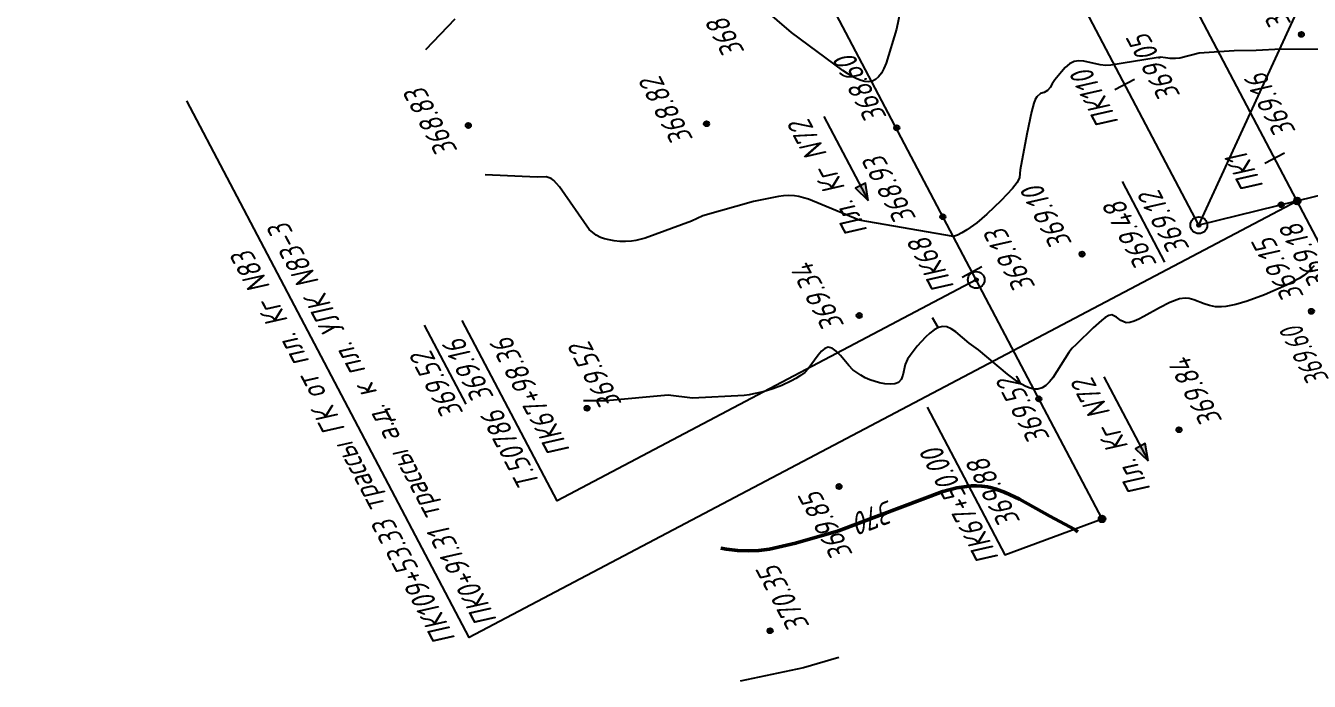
# Model space of a CAD drawing. Extents: x 1519150 to 1520806, y 2185741 to 2187019.
# Drawn here: x 1519613.8 to 1519843.7, y 2185866.7 to 2185984.1 of the extents above; entities that cross this region are included whole.
import ezdxf
from ezdxf.enums import TextEntityAlignment as Align

# ---------------------------------------------------------------- set-up
doc = ezdxf.new("R2010")
doc.units = 0
for name, color, linetype, lineweight in [('ИИ_ГЕОПУНКТ_025', 7, 'Continuous', 25), ('ИИ_ОТМЕТКА_025', 7, 'Continuous', 25), ('ИИ_ПИКЕТАЖ_025', 7, 'Continuous', 25), ('ИИ_РАЗМЕР_025', 7, 'Continuous', 25), ('ИИ_РЕЛЬЕФ_025', 34, 'Continuous', 25), ('ИИ_РЕЛЬЕФ_050', 34, 'Continuous', 50), ('ИИ_ТЕКСТ_025', 7, 'Continuous', 25), ('ИИ_ТРАССА_АД_025', 1, 'Continuous', 25), ('ИИ_ТРАССА_ТРУБ_025', 7, 'Continuous', 25)]:
    doc.layers.add(name, color=color, linetype=linetype, lineweight=lineweight)
doc.styles.add('VNIPISIMPLEXCUR', font='simplex.shx', dxfattribs={"width": 0.8, "oblique": 15})
doc.dimstyles.new('ИИ-2000-м-dm$2', dxfattribs={"dimscale": 2, "dimtxt": 2.5, "dimasz": 2.5, "dimexe": 1.25, "dimexo": 0, "dimgap": 1, "dimtad": 2, "dimtoh": 1, "dimzin": 1, "dimdsep": 46, "dimtxsty": 'VNIPISIMPLEXCUR', "dimcen": 2.5, "dimaunit": 1, "dimazin": 0, "dimtfac": 1, "dimtmove": 1, "dimatfit": 2, "dimfxl": 1, "dimarcsym": 0})

# ---------------------------------------------------------------- blocks, each defined once
blk = doc.blocks.new('*U20')
at = {"color": 0, "linetype": 'ByBlock', "lineweight": -2}
for points in [[(0, 0), (29.5082088451605, -38.42202728161058)], [(29.5082088451605, -38.42202728161058), (29.5082088451605, -46.42202728161058)], [(29.5082088451605, -38.42202728161058), (45.7964228563346, -38.42202728161058)], [(29.5082088451605, -42.42202728161058), (45.7964228563346, -42.42202728161058)], [(29.5082088451605, -46.42202728161058), (45.7964228563346, -46.42202728161058)]]:
    blk.add_lwpolyline(points, dxfattribs=at)
blk = doc.blocks.new('ИИ15008')
at = {"linetype": 'Continuous', "lineweight": 25}
blk.add_hatch(color=0, dxfattribs=at).paths.add_polyline_path([(0, 0), (1.5, -0.5000000000000002), (1.5, 0.4999999999999998)])
at = {"color": 0, "linetype": 'Continuous', "lineweight": 25}
blk.add_lwpolyline([(0, 0), (1.5, -0.5000000000000002), (1.5, 0.4999999999999998)], close=True, dxfattribs=at)
blk.add_lwpolyline([(8.5, -9.992007221626409e-16), (0, 0)], dxfattribs=at)
blk = doc.blocks.new('ИИ053296')
at = {"color": 0, "linetype": 'Continuous', "lineweight": 25}
blk.add_lwpolyline([(0, 0), (1, 0)], dxfattribs=at)
blk = doc.blocks.new('PICKET')
at = {"color": 0, "linetype": 'Continuous', "lineweight": 25}
for p, q in [((-0.2299999999999898, 0), (0.2299999999999898, 0)), ((0, 0.2299999999999898), (0, -0.2299999999999898))]:
    blk.add_line(p, q, dxfattribs=at)
blk.add_circle((0, 0), 0.23, dxfattribs=at)
at = {"color": 0, "linetype": 'Continuous', "style": 'VNIPISIMPLEXCUR', "oblique": 15, "width": 0.8}
blk.add_attdef('OTMETKA', (1.25, 0.3000000000000114), '', height=2, dxfattribs=at)
at = {"color": 8, "linetype": 'Continuous', "style": 'VNIPISIMPLEXCUR', "oblique": 15, "width": 0.8, "flags": 1}
blk.add_attdef('NOMER', (1.25, -2.699999999999989), '', height=2, dxfattribs=at)
blk = doc.blocks.new('ИИ050052Р')
at = {"linetype": 'Continuous', "lineweight": 25}
h = blk.add_hatch(color=0, dxfattribs=at)
edge = h.paths.add_edge_path()
edge.add_arc((0, 0), 0.15, 0, 360)
at = {"color": 0, "linetype": 'Continuous', "lineweight": 25}
for radius in [0.75, 0.15]:
    blk.add_circle((0, 0), radius, dxfattribs=at)
at = {"color": 0, "linetype": 'Continuous', "style": 'VNIPISIMPLEXCUR', "oblique": 15, "width": 0.8}
for tag, p in [('CENTRE', (1.449999999999999, 0.6999999999999993)), ('HEIGHT', (1.449999999999999, -2.699999999999999))]:
    blk.add_attdef(tag, p, '', height=2, dxfattribs=at)
for tag, p in [('NUMBER', (-2, -1)), ('STATIONING', (-2, -4.399999999999999)), ('ALPHA', (-2, -7.799999999999999))]:
    blk.add_attdef(tag, text='', height=2, dxfattribs=at).set_placement(p, align=Align.RIGHT)
at = {"color": 253, "linetype": 'Continuous', "style": 'VNIPISIMPLEXCUR', "oblique": 15, "width": 0.8, "flags": 1}
blk.add_attdef('NOTE', text='', height=1.6, dxfattribs=at).set_placement((-2, -10.8), align=Align.RIGHT)
blk = doc.blocks.new('ИИ15001')
at = {"color": 0, "linetype": 'Continuous', "lineweight": 25}
blk.add_lwpolyline([(0, 1), (0, -1)], dxfattribs=at)
at = {"color": 0, "linetype": 'Continuous', "lineweight": 25, "style": 'VNIPISIMPLEXCUR', "oblique": 15, "width": 0.8}
blk.add_attdef('STATIONING', text='', height=2, dxfattribs=at).set_placement((0, 2), align=Align.CENTER)
at = {"color": 7, "linetype": 'Continuous', "lineweight": 25, "style": 'VNIPISIMPLEXCUR', "oblique": 15, "width": 0.8}
blk.add_attdef('HEIGHT', text='', height=2, dxfattribs=at).set_placement((0, -2), align=Align.TOP_CENTER)
blk = doc.blocks.new('ИИ15002')
at = {"linetype": 'Continuous', "lineweight": 25}
h = blk.add_hatch(color=0, dxfattribs=at)
edge = h.paths.add_edge_path()
edge.add_arc((0, 0), 0.3, 0, 360)
at = {"color": 0, "linetype": 'Continuous', "lineweight": 25}
blk.add_circle((0, 0), 0.3, dxfattribs=at)
at = {"color": 0, "linetype": 'Continuous', "style": 'VNIPISIMPLEXCUR', "oblique": 15, "width": 0.8}
blk.add_attdef('STATIONING', (1, 1.3), '', height=2, rotation=90, dxfattribs=at)
at = {"color": 7, "linetype": 'Continuous', "style": 'VNIPISIMPLEXCUR', "oblique": 15, "width": 0.8}
blk.add_attdef('HEIGHT', text='', height=2, dxfattribs=at).set_placement((0, -1.3), align=Align.TOP_CENTER)
blk = doc.blocks.new('*D65')
at = {"layer": 'Defpoints', "color": 0, "transparency": 16777216}
for p in [(1519482.409112328, 2186840.189303848), (1519365.936511246, 2186752.536334131), (1519273.871336892, 2186671.02097655), (1519643.409471553, 2186205.467546553), (1519806.552888464, 2185895.815766321)]:
    blk.add_point(p, dxfattribs=at)
at = {"layer": 'ИИ_РАЗМЕР_025', "color": 0, "lineweight": -2, "transparency": 16777216}
for p, q in [((1519364.262754892, 2186762.998756795), (1519357.117982569, 2186776.561613698)), ((1519363.331283786, 2186753.390116534), (1519364.262754892, 2186762.998756795)), ((1519360.922335668, 2186741.637783609), (1519354.165083917, 2186754.46327834))]:
    blk.add_line(p, q, dxfattribs=at)
blk.add_arc((1519360.922335668, 2186741.637783609), 11.99668121645967, 58.24287084898428, 98.58949798204614, dxfattribs=at)
at = {"layer": 'ИИ_РАЗМЕР_025', "color": 0, "transparency": 16777216}
for points in [[(1519359.338653295, 2186752.866542662), (1519358.922510819, 2186754.133272001), (1519355.330394041, 2186752.251479905)], [(1519367.676897516, 2186752.3388314), (1519366.795953772, 2186751.337973819), (1519370.238998388, 2186749.195571378)]]:
    blk.add_solid(points, dxfattribs=at)
at = {"layer": 'ИИ_РАЗМЕР_025', "color": 0, "transparency": 16777216, "insert": (1519357.466049391, 2186768.646781611), "char_height": 4, "attachment_point": 5, "rotation": 117.77979618591188, "style": 'VNIPISIMPLEXCUR'}
blk.add_mtext("78°44'", dxfattribs=at)
blk = doc.blocks.new('*D66')
at = {"layer": 'Defpoints', "color": 0, "transparency": 16777216}
for p in [(1519297.9202522, 2186946.833631685), (1519482.409112327, 2186840.189303847), (1519385.294992009, 2186766.597031469), (1519273.871336892, 2186671.020976549), (1519823.889999998, 2185948.39)]:
    blk.add_point(p, dxfattribs=at)
at = {"layer": 'ИИ_РАЗМЕР_025', "color": 0, "lineweight": -2, "transparency": 16777216}
blk.add_arc((1519392.514684557, 2186767.265873321), 7.250607554596517, 149.8038292730427, 187.0253428711166, dxfattribs=at)
at = {"layer": 'ИИ_РАЗМЕР_025', "color": 0, "transparency": 16777216}
for points in [[(1519385.786563388, 2186771.393894142), (1519386.709283429, 2186770.431415309), (1519389.135359906, 2186773.680814849)], [(1519385.932013401, 2186766.639950971), (1519384.705013556, 2186766.118175963), (1519386.883838502, 2186762.698063932)]]:
    blk.add_solid(points, dxfattribs=at)
at = {"layer": 'ИИ_РАЗМЕР_025', "color": 0, "transparency": 16777216, "insert": (1519377.317446683, 2186774.536060864), "char_height": 4, "attachment_point": 5, "rotation": 117.77979618591188, "style": 'VNIPISIMPLEXCUR'}
blk.add_mtext("101°16'", dxfattribs=at)
blk = doc.blocks.new('ИИ150022')
at = {"linetype": 'Continuous', "lineweight": 25}
h = blk.add_hatch(color=0, dxfattribs=at)
edge = h.paths.add_edge_path()
edge.add_arc((0, 0), 0.3, 0, 360)
at = {"color": 0, "linetype": 'Continuous', "lineweight": 25}
blk.add_circle((0, 0), 0.3, dxfattribs=at)
at = {"color": 0, "linetype": 'Continuous', "style": 'VNIPISIMPLEXCUR', "oblique": 15, "width": 0.8}
for tag, p in [('STATIONING1', (1, 4.700000000000003)), ('STATIONING2', (1, 1.299999999999997))]:
    blk.add_attdef(tag, p, '', height=2, dxfattribs=at)
at = {"color": 7, "linetype": 'Continuous', "style": 'VNIPISIMPLEXCUR', "oblique": 15, "width": 0.8}
blk.add_attdef('HEIGHT', text='', height=2, dxfattribs=at).set_placement((0, -1.299999999999997), align=Align.TOP_CENTER)
blk = doc.blocks.new('*D67')
at = {"layer": 'Defpoints', "color": 0, "transparency": 16777216}
for p in [(1519335.6385637, 2186966.703246912), (1520064.449999998, 2186007.559999999), (1519860.194450777, 2185951.717366618), (1519823.889999998, 2185948.389999999), (1519888.365695801, 2185917.442828899)]:
    blk.add_point(p, dxfattribs=at)
at = {"layer": 'ИИ_РАЗМЕР_025', "color": 0, "lineweight": -2, "transparency": 16777216}
for p, q in [((1519862.615449949, 2185950.153281548), (1519866.306104347, 2185943.154724408)), ((1519866.306104347, 2185943.154724408), (1519874.982264929, 2185926.684846975))]:
    blk.add_line(p, q, dxfattribs=at)
blk.add_arc((1519866.537553367, 2185958.879922402), 9.567505203378783, 217.9509029023209, 273.6469611983709, dxfattribs=at)
at = {"layer": 'ИИ_РАЗМЕР_025', "color": 0, "transparency": 16777216}
for points in [[(1519858.393429006, 2185952.704999103), (1519859.592994351, 2185953.287082225), (1519857.246962314, 2185956.5947367)], [(1519866.965580912, 2185949.973545272), (1519867.326675294, 2185948.690038893), (1519870.99664724, 2185950.41507523)]]:
    blk.add_solid(points, dxfattribs=at)
at = {"layer": 'ИИ_РАЗМЕР_025', "color": 0, "transparency": 16777216, "insert": (1519867.234231952, 2185931.993189299), "char_height": 4, "attachment_point": 5, "rotation": 117.77979618591188, "style": 'VNIPISIMPLEXCUR'}
blk.add_mtext("103°58'", dxfattribs=at)
blk = doc.blocks.new('*D68')
at = {"layer": 'Defpoints', "color": 0, "transparency": 16777216}
for p in [(1519313.519091005, 2186955.050938153), (1520064.449999998, 2186007.559999999), (1519823.889999998, 2185948.39), (1519855.577868956, 2185949.860179517), (1519857.396105626, 2185922.593026144)]:
    blk.add_point(p, dxfattribs=at)
at = {"layer": 'ИИ_РАЗМЕР_025', "color": 0, "lineweight": -2, "transparency": 16777216}
for p, q in [((1519854.606492382, 2185946.846345301), (1519859.085154773, 2185938.333521635)), ((1519859.085154773, 2185938.333521635), (1519865.275583687, 2185926.582286222))]:
    blk.add_line(p, q, dxfattribs=at)
blk.add_arc((1519841.522191079, 2185952.726950225), 14.34504983779231, 313.8079910521073, 357.7899195411408, dxfattribs=at)
at = {"layer": 'ИИ_РАЗМЕР_025', "color": 0, "transparency": 16777216}
for points in [[(1519855.193321513, 2185952.106333075), (1519856.519819107, 2185952.241173388), (1519855.452049371, 2185956.153246014)], [(1519851.842375215, 2185941.833896246), (1519851.062551459, 2185942.915401071), (1519848.207948862, 2185940.035177389)]]:
    blk.add_solid(points, dxfattribs=at)
at = {"layer": 'ИИ_РАЗМЕР_025', "color": 0, "transparency": 16777216, "insert": (1519858.770416544, 2185929.531307537), "char_height": 4, "attachment_point": 5, "rotation": 117.77979618591188, "style": 'VNIPISIMPLEXCUR'}
blk.add_mtext("76°2'", dxfattribs=at)

msp = doc.modelspace()

# ---------------------------------------------------------------- linework, layer by layer
at = {"layer": 'ИИ_ГЕОПУНКТ_025'}
for points in [[(1519817.823587831, 2185941.759121162), (1519810.213304122, 2185956.205654135)], [(1519784.019999999, 2185938.6), (1519708.95298643, 2185899.055475961), (1519691.953566152, 2185931.325322259)], [(1519692.649600767, 2185916.329920704), (1519685.189964891, 2185930.490480253)]]:
    msp.add_lwpolyline(points, dxfattribs=at)
at = {"layer": 'ИИ_ПИКЕТАЖ_025', "elevation": 369.1799999999999}
msp.add_lwpolyline([(1519841.522191084, 2185952.726950228), (1519693.221526961, 2185874.603698768), (1519642.616087779, 2185970.667547863)], dxfattribs=at)
at = {"layer": 'ИИ_ПИКЕТАЖ_025', "color": 4}
msp.add_lwpolyline([(1519775.226356607, 2185915.79482237), (1519789.128917236, 2185889.403716831), (1519806.552888464, 2185895.815766321)], dxfattribs=at)
at = {"layer": 'ИИ_РЕЛЬЕФ_025'}
for points, elevation in [([(1519771.323271048, 2185990.994725688), (1519769.735938017, 2185983.516275705), (1519767.868325431, 2185977.394406371), (1519767.475602646, 2185976.462295994), (1519767.035446727, 2185975.638446058), (1519766.538797465, 2185974.954004104), (1519765.971042659, 2185974.453173433), (1519765.339778081, 2185974.127934297), (1519764.74968086, 2185974.040555221), (1519764.097339379, 2185974.099546301), (1519763.388777275, 2185974.290742678), (1519762.630018185, 2185974.599979502), (1519761.827085749, 2185975.013091918), (1519760.112795389, 2185976.094284114), (1519750.938979768, 2185982.916730447), (1519743.629408658, 2185989.207006894)], 368.4999999999999), ([(1519690.656983663, 2185985.252596796), (1519685.35481163, 2185979.797122091)], 368.4999999999999), ([(1519845.813299998, 2185979.8366), (1519838.614999999, 2185979.9349), (1519834.19115294, 2185979.646958823), (1519830.229999998, 2185979.603939999), (1519823.933333332, 2185979.17), (1519820.4800246, 2185978.323556033), (1519819.692499999, 2185978.2224625), (1519818.765751108, 2185978.257705189), (1519817.904553816, 2185978.388519772), (1519817.014999999, 2185978.4499), (1519816.221164139, 2185978.384436543), (1519808.142352589, 2185977.051077668), (1519807.234637022, 2185977.005542698), (1519806.244850774, 2185977.082900782), (1519803.295774727, 2185977.736116626), (1519802.392529107, 2185977.817211902), (1519801.56568277, 2185977.691473572), (1519800.739997879, 2185977.261998498), (1519799.971214614, 2185976.624189078), (1519799.272096611, 2185975.867776708), (1519798.103114231, 2185974.427991816), (1519797.625458159, 2185973.727628993), (1519797.254339513, 2185973.06120883), (1519796.806221738, 2185972.484345562), (1519796.194946507, 2185972.173488683), (1519795.509702464, 2185971.948664169), (1519794.862636061, 2185971.36147139), (1519794.603485483, 2185970.875830459), (1519794.358232553, 2185970.258278097), (1519793.902748771, 2185968.690756568), (1519793.085173409, 2185964.669268691), (1519791.892164725, 2185958.320449439), (1519791.76051007, 2185956.914153682), (1519791.358365789, 2185956.053639905), (1519790.521747616, 2185954.986237787), (1519788.511545762, 2185952.806816769), (1519785.941179155, 2185950.365289338), (1519784.108712533, 2185948.831920263), (1519782.315754432, 2185947.541955279), (1519781.470149907, 2185947.033236298), (1519780.677693107, 2185946.639352715), (1519779.952807564, 2185946.378299321), (1519763.07651675, 2185949.289396749), (1519753.972130984, 2185953.066432245), (1519753.11094435, 2185953.317467654), (1519752.272144962, 2185953.510926636), (1519751.459090908, 2185953.638172728), (1519750.475489275, 2185953.697453468), (1519749.529307555, 2185953.66049616), (1519748.611910385, 2185953.549509585), (1519744.154454999, 2185952.661445), (1519735.052727271, 2185950.086263637), (1519733.054457585, 2185949.130670873), (1519724.717274709, 2185946.070701751), (1519723.04048984, 2185945.659809718), (1519722.262070963, 2185945.546102715), (1519721.198662062, 2185945.482205779), (1519720.164566081, 2185945.5048884), (1519719.178755123, 2185945.601430575), (1519718.260201289, 2185945.759112306), (1519717.427876681, 2185945.965213591), (1519716.7007534, 2185946.207014428), (1519715.931544422, 2185946.623898728), (1519714.705571621, 2185947.633111959), (1519709.395766322, 2185955.255581956), (1519708.859028322, 2185955.874056671), (1519708.349671083, 2185956.375034384), (1519707.872258063, 2185956.738932258), (1519706.987391073, 2185957.057014795), (1519705.373333332, 2185957.025138095), (1519696.090621427, 2185957.412135715)], 368.9999999999999), ([(1519844.541581587, 2185941.144777628), (1519843.386039451, 2185939.982501579), (1519842.704847103, 2185939.391132641), (1519841.853862852, 2185938.832464009), (1519839.566320679, 2185937.661244203), (1519835.661255117, 2185935.942258304), (1519832.532847872, 2185934.798361831), (1519830.541469691, 2185934.217844786), (1519829.611904217, 2185934.004784379), (1519828.743245875, 2185933.853222242), (1519827.948113206, 2185933.770683019), (1519826.864565855, 2185933.810222858), (1519825.82524215, 2185934.019179727), (1519824.834046608, 2185934.333090342), (1519823.011658071, 2185935.017919666), (1519822.188274105, 2185935.259911804), (1519821.428636363, 2185935.349004546), (1519820.420167055, 2185935.201368436), (1519818.684295745, 2185934.584659132), (1519816.8576904, 2185933.624757515), (1519814.024858951, 2185932.029140187), (1519813.130140965, 2185931.580342359), (1519812.29117704, 2185931.225003473), (1519811.526551863, 2185930.994276509), (1519810.854850119, 2185930.919314447), (1519809.926846156, 2185931.323260301), (1519809.140977922, 2185931.909349739), (1519808.314374072, 2185932.371040741), (1519807.745583824, 2185932.20406366), (1519807.117377158, 2185931.855640702), (1519806.440239325, 2185931.35779173), (1519804.981111157, 2185930.041895182), (1519801.937031821, 2185927.025863761), (1519801.21096282, 2185926.378588774), (1519800.612086898, 2185925.590398582), (1519797.758765652, 2185921.08987909), (1519797.150485839, 2185920.338993468), (1519796.507725093, 2185919.724891265), (1519795.817364178, 2185919.299615561), (1519795.081145239, 2185919.056255395), (1519794.399145172, 2185919.049649015), (1519793.676015733, 2185919.20619994), (1519792.916692448, 2185919.506329293), (1519792.12611084, 2185919.930458198), (1519791.309206434, 2185920.459007778), (1519789.616171326, 2185921.751053458), (1519784.418613413, 2185926.097083536), (1519782.782337081, 2185927.269330757), (1519780.364833475, 2185929.312245003), (1519779.560902715, 2185929.849200812), (1519778.759510324, 2185930.194135814), (1519777.961608192, 2185930.275042205), (1519777.236270972, 2185930.084624393), (1519776.475339145, 2185929.675245113), (1519775.697472426, 2185929.091146051), (1519774.921330527, 2185928.376568897), (1519773.448860049, 2185926.732947063), (1519772.207205419, 2185925.098313122), (1519771.719583332, 2185924.394970833), (1519771.289554515, 2185923.485601868), (1519770.85923352, 2185921.574818424), (1519770.59305258, 2185920.780608958), (1519770.115598837, 2185920.231991004), (1519769.442879502, 2185919.988846839), (1519768.599234624, 2185919.932347309), (1519767.656754004, 2185920.018104312), (1519766.687527447, 2185920.201729748), (1519764.95719574, 2185920.685033507), (1519764.117991448, 2185921.051149924), (1519763.366573133, 2185921.520804557), (1519761.91640809, 2185922.522236749), (1519761.178850928, 2185923.288631245), (1519759.696355129, 2185925.054064722), (1519758.958797967, 2185925.820459219), (1519758.228622281, 2185926.354209232), (1519757.509518811, 2185926.53899252), (1519756.898596936, 2185926.333127284), (1519756.302422254, 2185925.826993286), (1519755.714136132, 2185925.113363805), (1519753.92802276, 2185922.655235256), (1519753.302704515, 2185922.039356635), (1519752.522792071, 2185921.463379163), (1519751.736886962, 2185920.958554682), (1519750.930508533, 2185920.508185931), (1519749.198409089, 2185919.704026573), (1519747.584646223, 2185919.105853531), (1519745.839236371, 2185918.587421707), (1519744.122682902, 2185918.179609208), (1519743.325384614, 2185918.026834616), (1519742.472626542, 2185917.909407512), (1519733.179899998, 2185917.443291667), (1519728.849256665, 2185917.975233333), (1519717.733311109, 2185916.968788889), (1519713.680867413, 2185916.953968869)], 369.4999999999999), ([(1519759.428391371, 2185870.997020123), (1519753.114374998, 2185869.181596429), (1519741.735399999, 2185866.743536363)], 370.4999999999999)]:
    msp.add_lwpolyline(points, dxfattribs=dict(at, elevation=elevation))
at = {"layer": 'ИИ_РЕЛЬЕФ_050', "elevation": 369.9999999999999}
msp.add_lwpolyline([(1519802.195751534, 2185893.521021925), (1519801.655258975, 2185893.933810881), (1519797.186554067, 2185896.333363449), (1519791.770449826, 2185899.329888446), (1519789.194104566, 2185900.540817153), (1519787.570036669, 2185901.14413144), (1519786.793368453, 2185901.368634139), (1519786.04352941, 2185901.534605882), (1519785.049547779, 2185901.675785435), (1519784.094732034, 2185901.734132107), (1519783.173442075, 2185901.720644405), (1519782.280037807, 2185901.646320836), (1519780.554325952, 2185901.35916012), (1519778.033898411, 2185900.747112698), (1519759.345652173, 2185893.699030435), (1519751.657999999, 2185891.453286667), (1519746.987063344, 2185890.40285556), (1519745.100570209, 2185890.152564473), (1519743.17483364, 2185890.092634689), (1519741.234032477, 2185890.173952676), (1519739.278166717, 2185890.396518436), (1519738.294584614, 2185890.560769231)], dxfattribs=at)
at = {"layer": 'ИИ_ТРАССА_АД_025'}
msp.add_lwpolyline([(1519857.396105626, 2185922.593026145), (1519313.519091005, 2186955.050938153)], dxfattribs=at)
at = {"layer": 'ИИ_ТРАССА_ТРУБ_025', "color": 4}
for points in [[(1520767.289934108, 2186180.317153193), (1520640.489999998, 2186149.16), (1520353.579999999, 2186078.63), (1520064.449999999, 2186007.56), (1519823.889999998, 2185948.39), (1519297.920252201, 2186946.833631686)], [(1519806.552888464, 2185895.815766321), (1519784.019999998, 2185938.6), (1519708.809999998, 2186081.35), (1519643.409471553, 2186205.467546553)]]:
    msp.add_lwpolyline(points, dxfattribs=at)

# ---------------------------------------------------------------- block references
at = {"layer": 'ИИ_ГЕОПУНКТ_025', "xscale": 1.999999999999999, "yscale": 1.999999999999999, "zscale": 1.999999999999999, "rotation": 117.7797222222222}
msp.add_blockref('*U20', (1519823.889999999, 2185948.39), dxfattribs=at)
at = {"layer": 'ИИ_ГЕОПУНКТ_025'}
ref = msp.add_blockref('ИИ050052Р', (1519823.889999998, 2185948.39, 369.1199999999999), dxfattribs=dict(at, xscale=2, yscale=2, zscale=2, rotation=117.7797222222222))
ref.add_attrib('NUMBER', 'ВУ 53390', dxfattribs={"layer": '0', "color": 0, "linetype": 'Continuous', "height": 3.999999999999997, "rotation": 117.7797222245429, "style": 'VNIPISIMPLEXCUR', "oblique": 14.99999999999995, "width": 0.8000000000000008}).set_placement((1519852.127154093, 2186056.825853758), align=Align.RIGHT)
ref.add_attrib('CENTRE', '369.48', (1519816.487885153, 2185941.413773833), dxfattribs={"layer": '0', "color": 0, "linetype": 'Continuous', "height": 3.999999999999997, "rotation": 117.7797222245429, "style": 'VNIPISIMPLEXCUR', "oblique": 14.99999999999995, "width": 0.8000000000000008})
ref.add_attrib('HEIGHT', '369.12', (1519822.33409166, 2185944.240099602), dxfattribs={"layer": '0', "color": 0, "linetype": 'Continuous', "height": 3.999999999999997, "rotation": 117.7797222245429, "style": 'VNIPISIMPLEXCUR', "oblique": 14.99999999999995, "width": 0.8000000000000008})
ref.add_attrib('STATIONING', 'ПК109+71.49', dxfattribs={"layer": '0', "color": 0, "linetype": 'Continuous', "height": 3.999999999999997, "rotation": 117.7797222245429, "style": 'VNIPISIMPLEXCUR', "oblique": 14.99999999999995, "width": 0.8000000000000008}).set_placement((1519855.369319858, 2186067.640483434), align=Align.RIGHT)
ref.add_attrib('ALPHA', "a=76°2'", dxfattribs={"layer": '0', "color": 0, "linetype": 'Continuous', "height": 3.999999999999997, "rotation": 117.7797222245429, "style": 'VNIPISIMPLEXCUR', "oblique": 14.99999999999995, "width": 0.8000000000000008}).set_placement((1519868.772488542, 2186060.077056442), align=Align.RIGHT)
ref = msp.add_blockref('ИИ050052Р', (1519784.019999998, 2185938.6, 369.16), dxfattribs=dict(at, xscale=2, yscale=2, zscale=2, rotation=117.7797222222222))
ref.add_attrib('NUMBER', 'Т.50786', dxfattribs={"layer": '0', "color": 0, "linetype": 'Continuous', "height": 3.999999999999997, "rotation": 117.7797222245429, "style": 'VNIPISIMPLEXCUR', "oblique": 14.99999999999995, "width": 0.8000000000000008}).set_placement((1519698.877561718, 2185915.725792145), align=Align.RIGHT)
ref.add_attrib('CENTRE', '369.52', (1519692.272355365, 2185914.80930341), dxfattribs={"layer": '0', "color": 0, "linetype": 'Continuous', "height": 3.999999999999997, "rotation": 117.7797222245429, "style": 'VNIPISIMPLEXCUR', "oblique": 14.99999999999995, "width": 0.8000000000000008})
ref.add_attrib('HEIGHT', '369.16', (1519697.731180763, 2185917.641180596), dxfattribs={"layer": '0', "color": 0, "linetype": 'Continuous', "height": 3.999999999999997, "rotation": 117.7797222245429, "style": 'VNIPISIMPLEXCUR', "oblique": 14.99999999999995, "width": 0.8000000000000008})
ref.add_attrib('STATIONING', 'ПК67+98.36', dxfattribs={"layer": '0', "color": 0, "linetype": 'Continuous', "height": 3.999999999999997, "rotation": 117.7797222245429, "style": 'VNIPISIMPLEXCUR', "oblique": 14.99999999999995, "width": 0.8000000000000008}).set_placement((1519700.545340728, 2185928.698079878), align=Align.RIGHT)
at = {"layer": 'ИИ_ОТМЕТКА_025', "xscale": 2, "yscale": 2, "zscale": 2, "rotation": 117.7797222222222}
for p, values in [((1519842.259999998, 2185982.5499, 368.9599999999999), {'OTMETKA': '368.96'}), ((1519769.797456297, 2185965.833936293, 368.6), {'OTMETKA': '368.60'}), ((1519802.979600721, 2185943.21638668, 369.1), {'OTMETKA': '369.10'})]:
    msp.add_blockref('PICKET', p, dxfattribs=at).add_auto_attribs(values)
at = {"layer": 'ИИ_ОТМЕТКА_025'}
ref = msp.add_blockref('PICKET', (1519731.909899998, 2185994.97, 368.54), dxfattribs=dict(at, xscale=2, yscale=2, zscale=2, rotation=117.7797222222222))
ref.add_attrib('OTMETKA', '368.54', (1519742.630697293, 2185979.460437211, 368.54), dxfattribs={"layer": '0', "color": 0, "linetype": 'Continuous', "height": 4, "rotation": 117.7797222245429, "style": 'VNIPISIMPLEXCUR', "oblique": 14.99999999999939, "width": 0.7999999999999998})
ref = msp.add_blockref('PICKET', (1519693.049999999, 2185966.2499, 368.8299999999999), dxfattribs=dict(at, xscale=2, yscale=2, zscale=2, rotation=117.7797222222222))
ref.add_attrib('OTMETKA', '368.83', (1519691.225592599, 2185961.735180369, 368.8299999999999), dxfattribs={"layer": '0', "color": 0, "linetype": 'Continuous', "height": 4, "rotation": 117.7797222245429, "style": 'VNIPISIMPLEXCUR', "oblique": 14.99999999999939, "width": 0.7999999999999998})
ref = msp.add_blockref('PICKET', (1519735.719999998, 2185966.5599, 368.8199999999999), dxfattribs=dict(at, xscale=2, yscale=2, zscale=2, rotation=117.7797222222222))
ref.add_attrib('OTMETKA', '368.82', (1519733.410380004, 2185963.80453533, 368.8199999999999), dxfattribs={"layer": '0', "color": 0, "linetype": 'Continuous', "height": 4, "rotation": 117.7797222245429, "style": 'VNIPISIMPLEXCUR', "oblique": 15, "width": 0.8})
ref = msp.add_blockref('PICKET', (1519778.043085945, 2185949.914522165, 368.9299999999999), dxfattribs=dict(at, xscale=2, yscale=2, zscale=2, rotation=117.7797222222222))
ref.add_attrib('OTMETKA', '368.93', (1519773.36003423, 2185949.618334906, 368.9299999999999), dxfattribs={"layer": '0', "color": 0, "linetype": 'Continuous', "height": 3.999999999999997, "rotation": 117.7797222245429, "style": 'VNIPISIMPLEXCUR', "oblique": 14.99999999999995, "width": 0.8000000000000008})
ref = msp.add_blockref('PICKET', (1519838.639712623, 2185952.065935772, 369.1499999999999), dxfattribs=dict(at, xscale=2, yscale=2, zscale=2, rotation=117.7797222222222))
ref.add_attrib('OTMETKA', '369.15', (1519842.811428912, 2185935.697699414, 369.1499999999999), dxfattribs={"layer": '0', "color": 0, "linetype": 'Continuous', "height": 4, "rotation": 117.7797222245429, "style": 'VNIPISIMPLEXCUR', "oblique": 14.99999999999995, "width": 0.8000000000000005})
ref = msp.add_blockref('PICKET', (1519763.059999998, 2185932.22, 369.3399999999999), dxfattribs=dict(at, xscale=2, yscale=2, zscale=2, rotation=117.7797222222222))
ref.add_attrib('OTMETKA', '369.34', (1519760.480426493, 2185930.479425507, 369.3399999999999), dxfattribs={"layer": '0', "color": 0, "linetype": 'Continuous', "height": 4, "rotation": 117.7797222245429, "style": 'VNIPISIMPLEXCUR', "oblique": 14.99999999999939, "width": 0.7999999999999998})
ref = msp.add_blockref('PICKET', (1519844.059999998, 2185932.9799, 369.6), dxfattribs=dict(at, xscale=2, yscale=2, zscale=2, rotation=117.7797222222222))
ref.add_attrib('OTMETKA', '369.60', (1519847.316310225, 2185920.779748147, 369.6), dxfattribs={"layer": '0', "color": 0, "linetype": 'Continuous', "height": 4, "rotation": 117.7797222245429, "style": 'VNIPISIMPLEXCUR', "oblique": 15, "width": 0.7})
ref = msp.add_blockref('PICKET', (1519714.319999999, 2185915.6199, 369.5199999999999), dxfattribs=dict(at, xscale=2, yscale=2, zscale=2, rotation=117.7797222222222))
ref.add_attrib('OTMETKA', '369.52', (1519720.635424501, 2185916.446910589, 369.5199999999999), dxfattribs={"layer": '0', "color": 0, "linetype": 'Continuous', "height": 4, "rotation": 117.7797222245429, "style": 'VNIPISIMPLEXCUR', "oblique": 14.99999999999939, "width": 0.7999999999999998})
ref = msp.add_blockref('PICKET', (1519820.339999998, 2185911.78, 369.8399999999999), dxfattribs=dict(at, xscale=2, yscale=2, zscale=2, rotation=117.7797222222222))
ref.add_attrib('OTMETKA', '369.84', (1519828.193226119, 2185913.385796641, 369.8399999999999), dxfattribs={"layer": '0', "color": 0, "linetype": 'Continuous', "height": 4, "rotation": 117.7797222245429, "style": 'VNIPISIMPLEXCUR', "oblique": 14.99999999999939, "width": 0.7999999999999998})
ref = msp.add_blockref('PICKET', (1519795.235315881, 2185917.304962917, 369.5199999999999), dxfattribs=dict(at, xscale=2, yscale=2, zscale=2, rotation=117.7797222222222))
ref.add_attrib('OTMETKA', '369.52', (1519797.308154625, 2185910.278517676, 369.5199999999999), dxfattribs={"layer": '0', "color": 0, "linetype": 'Continuous', "height": 3.999999999999997, "rotation": 117.7797222245429, "style": 'VNIPISIMPLEXCUR', "oblique": 14.99999999999995, "width": 0.8000000000000008})
ref = msp.add_blockref('PICKET', (1519759.449999999, 2185901.6099, 369.85), dxfattribs=dict(at, xscale=2, yscale=2, zscale=2, rotation=117.7797222222222))
ref.add_attrib('OTMETKA', '369.85', (1519762.014970486, 2185889.478299934, 369.85), dxfattribs={"layer": '0', "color": 0, "linetype": 'Continuous', "height": 4, "rotation": 117.7797222245429, "style": 'VNIPISIMPLEXCUR', "oblique": 15, "width": 0.8})
ref = msp.add_blockref('PICKET', (1519747.109999999, 2185875.7999, 370.35), dxfattribs=dict(at, xscale=2, yscale=2, zscale=2, rotation=117.7797222222222))
ref.add_attrib('OTMETKA', '370.35', (1519754.268120729, 2185876.642480411, 370.35), dxfattribs={"layer": '0', "color": 0, "linetype": 'Continuous', "height": 4, "rotation": 117.7797222245429, "style": 'VNIPISIMPLEXCUR', "oblique": 14.99999999999939, "width": 0.7999999999999998})
at = {"layer": 'ИИ_ПИКЕТАЖ_025', "color": 4}
ref = msp.add_blockref('ИИ15001', (1519810.602408668, 2185973.613714895, 369.05), dxfattribs=dict(at, xscale=2, yscale=2, zscale=2, rotation=117.7798))
ref.add_attrib('STATIONING', 'ПК110', dxfattribs={"layer": '0', "color": 0, "linetype": 'Continuous', "lineweight": 25, "height": 3.999999999999998, "rotation": 117.7798000020903, "style": 'VNIPISIMPLEXCUR', "oblique": 15.00000000000011, "width": 0.8}).set_placement((1519807.063427276, 2185971.749415908), align=Align.CENTER)
ref.add_attrib('HEIGHT', '369.05', dxfattribs={"layer": '0', "color": 7, "linetype": 'Continuous', "lineweight": 25, "height": 3.999999999999996, "rotation": 117.7797222245429, "style": 'VNIPISIMPLEXCUR', "oblique": 15.00000000000019, "width": 0.8000000000000005}).set_placement((1519814.141390059, 2185975.478013881), align=Align.TOP_CENTER)
at = {"layer": 'ИИ_ПИКЕТАЖ_025', "color": 1}
ref = msp.add_blockref('ИИ15001', (1519837.471362959, 2185960.41675773, 369.16), dxfattribs=dict(at, xscale=2, yscale=2, zscale=2, rotation=117.7793000010469))
ref.add_attrib('STATIONING', 'ПК1', dxfattribs={"layer": '0', "color": 0, "linetype": 'Continuous', "lineweight": 25, "height": 3.999999999999999, "rotation": 117.7793000169096, "style": 'VNIPISIMPLEXCUR', "oblique": 14.99999999999995, "width": 0.8}).set_placement((1519833.932365299, 2185958.552489627, 369.16), align=Align.CENTER)
ref.add_attrib('HEIGHT', '369.16', dxfattribs={"layer": '0', "color": 7, "linetype": 'Continuous', "lineweight": 25, "height": 3.999999999999999, "rotation": 117.7793000169096, "style": 'VNIPISIMPLEXCUR', "oblique": 14.99999999999995, "width": 0.8}).set_placement((1519834.970231785, 2185968.756947852, 369.16), align=Align.TOP_CENTER)
at = {"layer": 'ИИ_ПИКЕТАЖ_025'}
ref = msp.add_blockref('ИИ150022', (1519841.522191084, 2185952.726950228, 369.1799999999999), dxfattribs=dict(at, xscale=2, yscale=2, zscale=2, rotation=117.7793137903056))
ref.add_attrib('STATIONING1', 'ПК0+91.31 трассы а.д. к пл. УЛК N83-3', (1519698.303456696, 2185877.72683829), dxfattribs={"layer": '0', "color": 0, "linetype": 'Continuous', "height": 4, "rotation": 117.7793137771847, "style": 'VNIPISIMPLEXCUR', "oblique": 15.00000000000003, "width": 0.7999999999999997})
ref.add_attrib('STATIONING2', 'ПК109+53.33 трассы ГК от пл. Кг N83', (1519690.882098685, 2185874.359282026), dxfattribs={"layer": '0', "color": 0, "linetype": 'Continuous', "height": 4, "rotation": 117.7793137771847, "style": 'VNIPISIMPLEXCUR', "oblique": 15.00000000000003, "width": 0.7999999999999997})
ref.add_attrib('HEIGHT', '369.18', dxfattribs={"layer": '0', "color": 7, "linetype": 'Continuous', "height": 4, "rotation": 117.7793137771847, "style": 'VNIPISIMPLEXCUR', "oblique": 15.00000000000003, "width": 0.7999999999999997}).set_placement((1519841.302900412, 2185941.796517245, 369.1799999999999), align=Align.TOP_CENTER)
at = {"layer": 'ИИ_ПИКЕТАЖ_025', "color": 4}
ref = msp.add_blockref('ИИ15001', (1519783.253296726, 2185940.055217305, 369.1299999999999), dxfattribs=dict(at, xscale=2, yscale=2, zscale=2, rotation=117.7831999999999))
ref.add_attrib('STATIONING', 'ПК68', dxfattribs={"layer": '0', "color": 0, "linetype": 'Continuous', "lineweight": 25, "height": 4, "rotation": 117.7831999970494, "style": 'VNIPISIMPLEXCUR', "oblique": 14.99999999999995, "width": 0.8000000000000006}).set_placement((1519777.783731478, 2185941.999221595), align=Align.CENTER)
ref.add_attrib('HEIGHT', '369.13', dxfattribs={"layer": '0', "color": 7, "linetype": 'Continuous', "lineweight": 25, "height": 4.000000000000003, "rotation": 117.7797222245429, "style": 'VNIPISIMPLEXCUR', "oblique": 14.99999999999986, "width": 0.7999999999999998}).set_placement((1519788.336724672, 2185940.91864714), align=Align.TOP_CENTER)
ref = msp.add_blockref('ИИ15002', (1519806.552888464, 2185895.815766321, 369.8799999999999), dxfattribs=dict(at, xscale=2, yscale=2, zscale=2, rotation=117.7741666666666))
ref.add_attrib('STATIONING', 'ПК67+50.00', (1519788.206337742, 2185888.829907045, 369.8799999999999), dxfattribs={"layer": '0', "color": 0, "linetype": 'Continuous', "height": 3.999999999999998, "rotation": 117.7742947274186, "style": 'VNIPISIMPLEXCUR', "oblique": 14.99999999999995, "width": 0.8000000000000006})
ref.add_attrib('HEIGHT', '369.88', dxfattribs={"layer": '0', "color": 7, "linetype": 'Continuous', "height": 3.999999999999999, "rotation": 117.7741666580979, "style": 'VNIPISIMPLEXCUR', "oblique": 14.99999999999986, "width": 0.8000000000000002}).set_placement((1519785.395309826, 2185899.368238952, 369.8799999999999), align=Align.TOP_CENTER)
at = {"layer": 'ИИ_РЕЛЬЕФ_025', "xscale": 2, "yscale": 2, "zscale": 2, "rotation": 119.8567182459118}
msp.add_blockref('ИИ053296', (1519777.194719684, 2185930.062269915, 369.4999999999999), dxfattribs=at)
at = {"layer": 'ИИ_ТЕКСТ_025', "xscale": 1.999999999999997, "yscale": 1.999999999999997, "zscale": 1.999999999999997}
for p, rotation in [((1519764.68800271, 2185952.83111884), 117.95800220362), ((1519814.80437592, 2185906.185778367), 117.7797222222222)]:
    msp.add_blockref('ИИ15008', p, dxfattribs=dict(at, rotation=rotation))

# ---------------------------------------------------------------- texts
at = {"layer": 'ИИ_РЕЛЬЕФ_025', "style": 'VNIPISIMPLEXCUR', "oblique": 15, "width": 0.8}
msp.add_text('370', height=4, rotation=200.6634579576793, dxfattribs=at).set_placement((1519765.914980608, 2185896.176585933, 369.9999999999999), align=Align.MIDDLE)
at = {"layer": 'ИИ_ТЕКСТ_025', "style": 'VNIPISIMPLEXCUR', "oblique": 15, "width": 0.8}
for height, rotation, p in [(3.999999999999999, 117.9580764703653, (1519764.696220129, 2185947.439235253)), (4, 117.7797222245429, (1519815.384218838, 2185901.145136041))]:
    msp.add_text('Пл. Кг N72', height=height, rotation=rotation, dxfattribs=at).set_placement(p)

# ---------------------------------------------------------------- dimensions: what is measured, and where the dimension line sits
at = {"layer": 'ИИ_РАЗМЕР_025'}
for base, line1, line2, override, picture, middle in [((1519860.194450777, 2185951.717366618), ((1520064.449999999, 2186007.56), (1519823.889999998, 2185948.39)), ((1519335.6385637, 2186966.703246912), (1519888.365695801, 2185917.442828899)), {"dimtxt": 2, "dimasz": 2, "dimzin": 0}, '*D67', (1519867.234231952, 2185931.993189299)), ((1519855.577868956, 2185949.860179517), ((1520064.449999999, 2186007.56), (1519823.889999998, 2185948.39)), ((1519857.396105626, 2185922.593026145), (1519313.519091005, 2186955.050938153)), {"dimtxt": 2, "dimasz": 2, "dimzin": 0}, '*D68', (1519858.770416544, 2185929.531307537)), ((1519385.294992009, 2186766.597031469), ((1519823.889999998, 2185948.39), (1519297.920252201, 2186946.833631686)), ((1519273.871336892, 2186671.02097655), (1519482.409112328, 2186840.189303848)), {"dimtxt": 2, "dimasz": 2, "dimgap": 0.5, "dimtmove": 2}, '*D66', (1519377.317446683, 2186774.536060863)), ((1519365.936511246, 2186752.536334131), ((1519806.552888464, 2185895.815766321), (1519643.409471553, 2186205.467546553)), ((1519273.871336892, 2186671.02097655), (1519482.409112328, 2186840.189303848)), {"dimtxt": 2, "dimasz": 2, "dimgap": 0.5}, '*D65', (1519357.466049391, 2186768.646781611))]:
    dim = msp.add_angular_dim_2l(base=base, line1=line1, line2=line2, dimstyle='ИИ-2000-м-dm$2', override=override, dxfattribs=at)
    dim.commit()
    dim.dimension.update_dxf_attribs({"geometry": picture, "text_midpoint": middle, "dimtype": 162})

doc.saveas('drawing.dxf')
